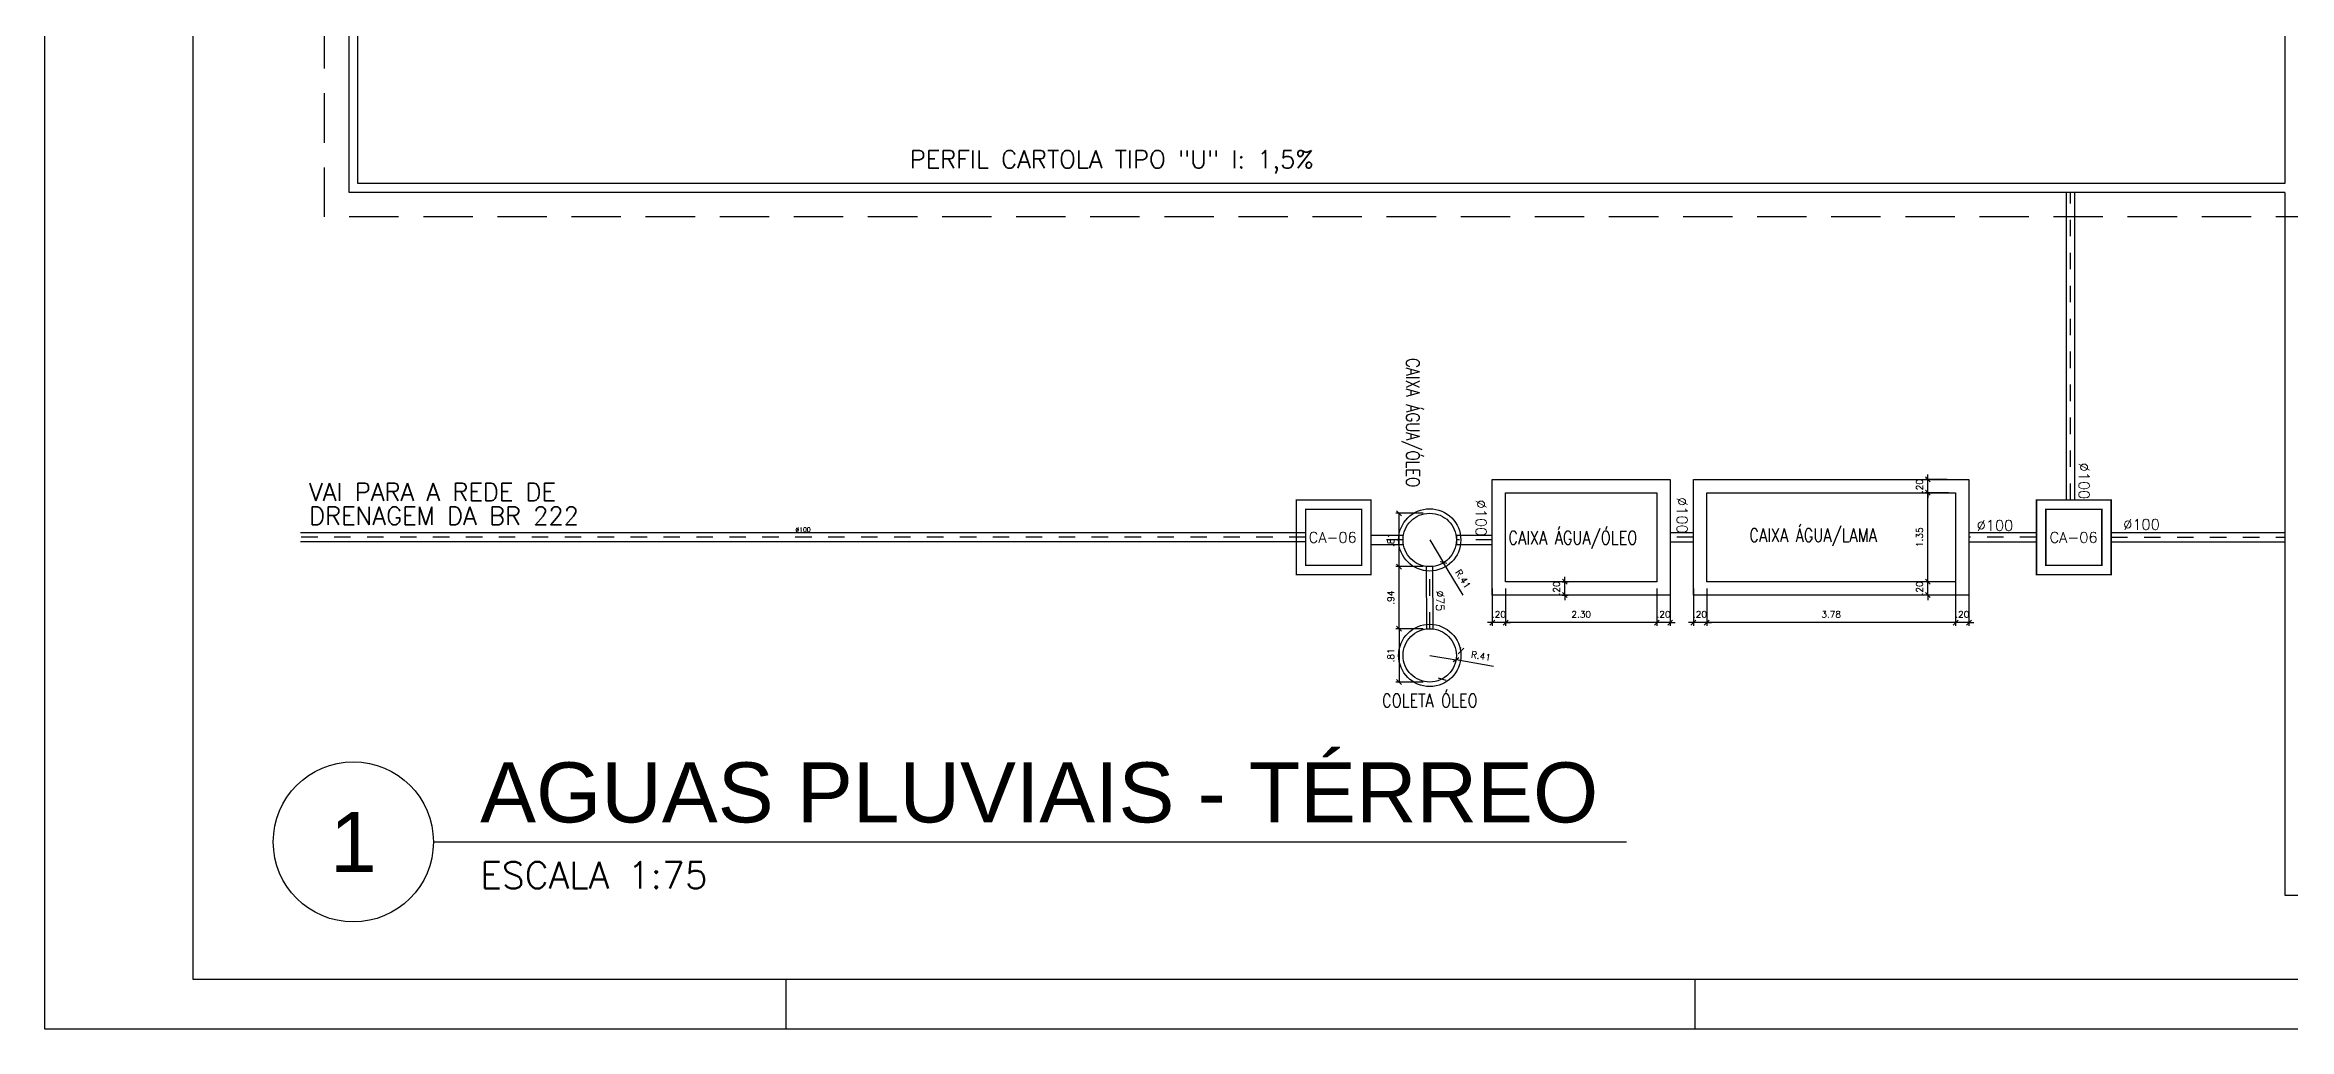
# Model space of a CAD drawing. Header units: millimetres. Extents: x 1111 to 1959, y -391 to -319.
# Drawn here: x 1516.99 to 1551.06, y -390.89 to -375.96 of the extents above; entities that cross this region are included whole.
import ezdxf
from ezdxf.enums import TextEntityAlignment as Align

# ---------------------------------------------------------------- set-up
doc = ezdxf.new("R2010")
doc.units = ezdxf.units.MM
doc.header["$PDMODE"] = 35
for name, pattern in [('DASHED', [0.75, 0.5, -0.25]), ('HIDDEN2', [4.7624999999999975, 3.174999999999999, -1.587499999999999]), ('LS', [0.5, 0.25, -0.25])]:
    doc.linetypes.add(name, pattern=pattern)
for name, color, linetype in [('08', 8, 'Continuous'), ('A-TXT-G', 3, 'Continuous'), ('AF', 5, 'Continuous'), ('ARQ-SÍMBOLOS', 2, 'Continuous'), ('ARQ-TEXTO2', 2, 'Continuous'), ('ARQ-TEXTO4', 4, 'Continuous'), ('CERCAD-1', 1, 'Continuous'), ('CERCAD-2', 7, 'Continuous'), ('CONEXAO_ESGOTO', 6, 'Continuous'), ('Esgoto', 5, 'Continuous'), ('LINHA_SIMETRIA', 8, 'LS'), ('PROJ', 7, 'HIDDEN2'), ('Texto-Tubos', 7, 'Continuous'), ('TigreCad', 2, 'Continuous'), ('TUBOS_ESGOTO', 6, 'Continuous')]:
    doc.layers.add(name, color=color, linetype=linetype)
doc.layers.add('TQ-Tubos detalhe', color=1, linetype='Continuous', lineweight=30)
doc.styles.add('ARIAL', font='arial.ttf', dxfattribs={"height": 2})
doc.styles.add('REG80', font='romans.shx', dxfattribs={"width": 0.8, "height": 0.2})
doc.styles.add('ROMANS', font='romans')
doc.styles.add('Romans_Anot', font='romans.shx')
doc.styles.add('TCTUBOS-TXT', font='txt.shx')
doc.dimstyles.new('Escala 1-50', dxfattribs={"dimscale": 0.5, "dimtxt": 0.2, "dimasz": 0.15, "dimexe": 0.1, "dimexo": 0.2, "dimgap": 0.15, "dimtad": 1, "dimzin": 4, "dimdsep": 46, "dimtxsty": 'Romans_Anot', "dimblk": 'OBLIQUE', "dimcen": 0.25, "dimclrd": 256, "dimclre": 256, "dimclrt": 2, "dimadec": 0, "dimazin": 0, "dimtfac": 1, "dimtix": 1, "dimtmove": 2, "dimatfit": 3, "dimfxl": 0, "dimlwd": -1, "dimlwe": -1, "dimarcsym": 0})

# ---------------------------------------------------------------- blocks, each defined once
blk = doc.blocks.new('*U255')
at = {"layer": 'ARQ-SÍMBOLOS'}
blk.add_line((0.6000000000000228, 0), (9.545770089420023, 0), dxfattribs=at)
blk.add_circle((0, 0), 0.6000000000000001, dxfattribs=at)
at = {"layer": 'ARQ-TEXTO2', "style": 'ROMANS'}
blk.add_attdef('ESCALA1', text='', height=0.2, dxfattribs=at).set_placement((0.950900781500195, -0.1493556705072478), align=Align.TOP_LEFT)
at = {"layer": 'ARQ-TEXTO4', "style": 'ARIAL'}
blk.add_attdef('TITULODODESENHO', (0.950900781500195, 0.1457810115979328), '', height=0.45, dxfattribs=at)
blk.add_attdef('0', text='', height=0.45, dxfattribs=at).set_placement((0, 0), align=Align.MIDDLE)
blk = doc.blocks.new('_Oblique')
at = {"color": 0, "linetype": 'ByBlock', "lineweight": -2}
blk.add_line((-0.5, -0.5), (0.5, 0.5), dxfattribs=at)
blk = doc.blocks.new('*D212')
at = {"layer": 'DEFPOINTS', "color": 0, "transparency": 16777216}
for p in [(1539.924714087567, -384.1036990108352), (1539.924714087567, -384.3061990108353), (1540.065703659677, -384.1036990108352)]:
    blk.add_point(p, dxfattribs=at)
at = {"layer": 'TQ-Tubos detalhe', "transparency": 16777216}
for p, q in [((1540.024714087568, -384.1036990108352), (1540.115703659677, -384.1036990108352)), ((1540.024714087568, -384.3061990108353), (1540.115703659677, -384.3061990108353)), ((1540.065703659677, -384.1036990108352), (1540.065703659677, -384.0286990108351)), ((1540.065703659677, -384.3061990108353), (1540.065703659677, -384.1036990108352)), ((1540.065703659677, -384.3061990108353), (1540.065703659677, -384.3811990108354))]:
    blk.add_line(p, q, dxfattribs=at)
at = {"layer": 'TQ-Tubos detalhe', "transparency": 16777216, "xscale": 0.075, "yscale": 0.075, "zscale": 0.075}
for p, rotation in [((1540.065703659677, -384.1036990108352), 270), ((1540.065703659677, -384.3061990108353), 90)]:
    blk.add_blockref('_Oblique', p, dxfattribs=dict(at, rotation=rotation))
at = {"layer": 'TQ-Tubos detalhe', "color": 2, "transparency": 16777216, "insert": (1539.940703659677, -384.204949010835), "char_height": 0.1, "attachment_point": 5, "rotation": 90, "style": 'Romans_Anot'}
blk.add_mtext('.20', dxfattribs=at)
blk = doc.blocks.new('*D213')
at = {"layer": 'DEFPOINTS', "color": 0, "transparency": 16777216}
for p in [(1538.014977535035, -385.2209109001718, 0.1119462871179229), (1538.41392881611, -385.2906452197657, 0.1119462871179229)]:
    blk.add_point(p, dxfattribs=at)
at = {"layer": 'TQ-Tubos detalhe', "transparency": 16777216}
for p in [(1538.014977535035, -385.2209109001718), (1538.981513825046, -385.3898557156015)]:
    blk.add_line(p, (1538.41392881611, -385.2906452197657), dxfattribs=at)
at = {"layer": 'TQ-Tubos detalhe', "transparency": 16777216, "xscale": 0.075, "yscale": 0.075, "zscale": 0.075, "rotation": 170.0852030076484}
blk.add_blockref('_Oblique', (1538.41392881611, -385.2906452197657), dxfattribs=at)
at = {"layer": 'TQ-Tubos detalhe', "color": 2, "transparency": 16777216, "insert": (1538.79312412559, -385.2300311191286), "char_height": 0.1, "attachment_point": 5, "rotation": 350.08520300764843, "style": 'Romans_Anot'}
blk.add_mtext('R.41', dxfattribs=at)
blk = doc.blocks.new('*D214')
at = {"layer": 'DEFPOINTS', "color": 0, "transparency": 16777216}
for p in [(1538.014257265413, -383.4685428630982), (1538.224418906727, -383.8147466824312)]:
    blk.add_point(p, dxfattribs=at)
at = {"layer": 'TQ-Tubos detalhe', "transparency": 16777216}
for p in [(1538.014257265413, -383.4685428630982), (1538.523414304716, -384.3072882713697)]:
    blk.add_line(p, (1538.224418906727, -383.8147466824312), dxfattribs=at)
at = {"layer": 'TQ-Tubos detalhe', "transparency": 16777216, "xscale": 0.075, "yscale": 0.075, "zscale": 0.075, "rotation": 121.2596764192117}
blk.add_blockref('_Oblique', (1538.224418906727, -383.8147466824312), dxfattribs=at)
at = {"layer": 'TQ-Tubos detalhe', "color": 2, "transparency": 16777216, "insert": (1538.519688458845, -384.0602645911863), "char_height": 0.1, "attachment_point": 5, "rotation": 301.25967641921176, "style": 'Romans_Anot'}
blk.add_mtext('R.41', dxfattribs=at)
blk = doc.blocks.new('*D215')
at = {"layer": 'DEFPOINTS', "color": 0, "transparency": 16777216}
for p in [(1537.548997504173, -383.063542863098), (1538.014257265412, -383.063542863098), (1538.013490081264, -383.8737484139654, 0.0437502455445492)]:
    blk.add_point(p, dxfattribs=at)
at = {"layer": 'TQ-Tubos detalhe', "transparency": 16777216}
for p, q in [((1537.914257265412, -383.063542863098), (1537.498997504173, -383.063542863098)), ((1537.548997504173, -383.8737484139654), (1537.548997504173, -383.063542863098)), ((1537.913490081264, -383.8737484139654), (1537.498997504173, -383.8737484139654))]:
    blk.add_line(p, q, dxfattribs=at)
at = {"layer": 'TQ-Tubos detalhe', "transparency": 16777216, "xscale": 0.075, "yscale": 0.075, "zscale": 0.075}
for p, rotation in [((1537.548997504173, -383.063542863098), 90), ((1537.548997504173, -383.8737484139654), 270)]:
    blk.add_blockref('_Oblique', p, dxfattribs=dict(at, rotation=rotation))
at = {"layer": 'TQ-Tubos detalhe', "color": 2, "transparency": 16777216, "insert": (1537.423997504173, -383.4686456385313), "char_height": 0.1, "attachment_point": 5, "rotation": 90, "style": 'Romans_Anot'}
blk.add_mtext('.81', dxfattribs=at)
blk = doc.blocks.new('*D216')
at = {"layer": 'DEFPOINTS', "color": 0, "transparency": 16777216}
for p in [(1538.014977535035, -384.8159109001717, 0.1119462871179229), (1537.548997504173, -385.6259109001718), (1538.014977535035, -385.6259109001718, 0.1119462871179229)]:
    blk.add_point(p, dxfattribs=at)
at = {"layer": 'TQ-Tubos detalhe', "transparency": 16777216}
for p, q in [((1537.914977535035, -384.8159109001717), (1537.498997504173, -384.8159109001717)), ((1537.548997504173, -384.8159109001717), (1537.548997504173, -385.6259109001718)), ((1537.914977535035, -385.6259109001718), (1537.498997504173, -385.6259109001718))]:
    blk.add_line(p, q, dxfattribs=at)
at = {"layer": 'TQ-Tubos detalhe', "transparency": 16777216, "xscale": 0.075, "yscale": 0.075, "zscale": 0.075}
for p, rotation in [((1537.548997504173, -384.8159109001717), 90), ((1537.548997504173, -385.6259109001718), 270)]:
    blk.add_blockref('_Oblique', p, dxfattribs=dict(at, rotation=rotation))
at = {"layer": 'TQ-Tubos detalhe', "color": 2, "transparency": 16777216, "insert": (1537.423997504173, -385.2209109001715), "char_height": 0.1, "attachment_point": 5, "rotation": 90, "style": 'Romans_Anot'}
blk.add_mtext('.81', dxfattribs=at)
blk = doc.blocks.new('*D217')
at = {"layer": 'DEFPOINTS', "color": 0, "transparency": 16777216}
for p in [(1537.548997504173, -383.8737465141933), (1538.01473037903, -383.8737465141933, 0.0437720037603974), (1538.014977535035, -384.8159109001717, 0.1119462871179229)]:
    blk.add_point(p, dxfattribs=at)
at = {"layer": 'TQ-Tubos detalhe', "transparency": 16777216}
for p, q in [((1537.91473037903, -383.8737465141933), (1537.498997504173, -383.8737465141933)), ((1537.548997504173, -384.8159109001717), (1537.548997504173, -383.8737465141933)), ((1537.914977535035, -384.8159109001717), (1537.498997504173, -384.8159109001717))]:
    blk.add_line(p, q, dxfattribs=at)
at = {"layer": 'TQ-Tubos detalhe', "transparency": 16777216, "xscale": 0.075, "yscale": 0.075, "zscale": 0.075}
for p, rotation in [((1537.548997504173, -383.8737465141933), 90), ((1537.548997504173, -384.8159109001717), 270)]:
    blk.add_blockref('_Oblique', p, dxfattribs=dict(at, rotation=rotation))
at = {"layer": 'TQ-Tubos detalhe', "color": 2, "transparency": 16777216, "insert": (1537.423997504173, -384.3448287071823), "char_height": 0.1, "attachment_point": 5, "rotation": 90, "style": 'Romans_Anot'}
blk.add_mtext('.94', dxfattribs=at)
blk = doc.blocks.new('*D218')
at = {"layer": 'DEFPOINTS', "color": 0, "transparency": 16777216}
for p in [(1545.538408283031, -384.1036990108352), (1545.538408283031, -384.3061990108353), (1545.576721783576, -384.1036990108352)]:
    blk.add_point(p, dxfattribs=at)
at = {"layer": 'TQ-Tubos detalhe', "transparency": 16777216}
for p, q in [((1545.576721783576, -384.1036990108352), (1545.576721783576, -384.0286990108351)), ((1545.576721783576, -384.3061990108353), (1545.576721783576, -384.1036990108352)), ((1545.576721783576, -384.3061990108353), (1545.576721783576, -384.3811990108354)), ((1545.638408283031, -384.1036990108352), (1545.626721783576, -384.1036990108352)), ((1545.638408283031, -384.3061990108353), (1545.626721783576, -384.3061990108353))]:
    blk.add_line(p, q, dxfattribs=at)
at = {"layer": 'TQ-Tubos detalhe', "transparency": 16777216, "xscale": 0.075, "yscale": 0.075, "zscale": 0.075}
for p, rotation in [((1545.576721783576, -384.1036990108352), 270), ((1545.576721783576, -384.3061990108353), 90)]:
    blk.add_blockref('_Oblique', p, dxfattribs=dict(at, rotation=rotation))
at = {"layer": 'TQ-Tubos detalhe', "color": 2, "transparency": 16777216, "insert": (1545.451721783576, -384.204949010835), "char_height": 0.1, "attachment_point": 5, "rotation": 90, "style": 'Romans_Anot'}
blk.add_mtext('.20', dxfattribs=at)
blk = doc.blocks.new('*D219')
at = {"layer": 'DEFPOINTS', "color": 0, "transparency": 16777216}
for p in [(1545.576721783576, -382.7536990123442), (1545.576721783576, -382.7536990123442), (1545.538408283031, -384.1036990108352)]:
    blk.add_point(p, dxfattribs=at)
at = {"layer": 'TQ-Tubos detalhe', "transparency": 16777216}
for p, q in [((1545.476721783576, -382.7536990123442), (1545.526721783576, -382.7536990123442)), ((1545.576721783576, -384.1036990108352), (1545.576721783576, -382.7536990123442)), ((1545.638408283031, -384.1036990108352), (1545.626721783576, -384.1036990108352))]:
    blk.add_line(p, q, dxfattribs=at)
at = {"layer": 'TQ-Tubos detalhe', "transparency": 16777216, "xscale": 0.075, "yscale": 0.075, "zscale": 0.075}
for p, rotation in [((1545.576721783576, -382.7536990123442), 90), ((1545.576721783576, -384.1036990108352), 270)]:
    blk.add_blockref('_Oblique', p, dxfattribs=dict(at, rotation=rotation))
at = {"layer": 'TQ-Tubos detalhe', "color": 2, "transparency": 16777216, "insert": (1545.451721783576, -383.4286990115893), "char_height": 0.1, "attachment_point": 5, "rotation": 90, "style": 'Romans_Anot'}
blk.add_mtext('1.35', dxfattribs=at)
blk = doc.blocks.new('*D220')
at = {"layer": 'DEFPOINTS', "color": 0, "transparency": 16777216}
for p in [(1545.576721783576, -382.551199012344), (1545.576721783576, -382.551199012344), (1545.576721783576, -382.7536990123442)]:
    blk.add_point(p, dxfattribs=at)
at = {"layer": 'TQ-Tubos detalhe', "transparency": 16777216}
for p, q in [((1545.476721783576, -382.551199012344), (1545.526721783576, -382.551199012344)), ((1545.576721783576, -382.551199012344), (1545.576721783576, -382.476199012344)), ((1545.576721783576, -382.7536990123442), (1545.576721783576, -382.551199012344)), ((1545.476721783576, -382.7536990123442), (1545.526721783576, -382.7536990123442)), ((1545.576721783576, -382.7536990123442), (1545.576721783576, -382.8286990123441))]:
    blk.add_line(p, q, dxfattribs=at)
at = {"layer": 'TQ-Tubos detalhe', "transparency": 16777216, "xscale": 0.075, "yscale": 0.075, "zscale": 0.075}
for p, rotation in [((1545.576721783576, -382.551199012344), 270), ((1545.576721783576, -382.7536990123442), 90)]:
    blk.add_blockref('_Oblique', p, dxfattribs=dict(at, rotation=rotation))
at = {"layer": 'TQ-Tubos detalhe', "color": 2, "transparency": 16777216, "insert": (1545.451721783576, -382.6524490123438), "char_height": 0.1, "attachment_point": 5, "rotation": 90, "style": 'Romans_Anot'}
blk.add_mtext('.20', dxfattribs=at)
blk = doc.blocks.new('*D221')
at = {"layer": 'DEFPOINTS', "color": 0, "transparency": 16777216}
for p in [(1545.99955017953, -383.8605136175561), (1546.202050179529, -383.8605136175561), (1545.99955017953, -384.7229601705123)]:
    blk.add_point(p, dxfattribs=at)
at = {"layer": 'TQ-Tubos detalhe', "transparency": 16777216}
for p, q in [((1545.99955017953, -383.9605136175562), (1545.99955017953, -384.7729601705123)), ((1546.202050179529, -383.9605136175562), (1546.202050179529, -384.7729601705123)), ((1545.99955017953, -384.7229601705123), (1545.924550179529, -384.7229601705123)), ((1546.202050179529, -384.7229601705123), (1545.99955017953, -384.7229601705123)), ((1546.202050179529, -384.7229601705123), (1546.277050179529, -384.7229601705123))]:
    blk.add_line(p, q, dxfattribs=at)
at = {"layer": 'TQ-Tubos detalhe', "transparency": 16777216, "xscale": 0.075, "yscale": 0.075, "zscale": 0.075}
blk.add_blockref('_Oblique', (1545.99955017953, -384.7229601705123), dxfattribs=at)
at = {"layer": 'TQ-Tubos detalhe', "transparency": 16777216, "xscale": 0.075, "yscale": 0.075, "zscale": 0.075, "rotation": 180}
blk.add_blockref('_Oblique', (1546.202050179529, -384.7229601705123), dxfattribs=at)
at = {"layer": 'TQ-Tubos detalhe', "color": 2, "transparency": 16777216, "insert": (1546.100800179529, -384.5979601705122), "char_height": 0.1, "attachment_point": 5, "style": 'Romans_Anot'}
blk.add_mtext('.20', dxfattribs=at)
blk = doc.blocks.new('*D222')
at = {"layer": 'DEFPOINTS', "color": 0, "transparency": 16777216}
for p in [(1545.99955017953, -383.8605136175561), (1542.219550180033, -384.1036990108352), (1542.219550180033, -384.7229601705123)]:
    blk.add_point(p, dxfattribs=at)
at = {"layer": 'TQ-Tubos detalhe', "transparency": 16777216}
for p, q in [((1545.99955017953, -383.9605136175562), (1545.99955017953, -384.7729601705123)), ((1542.219550180033, -384.2036990108352), (1542.219550180033, -384.7729601705123)), ((1545.99955017953, -384.7229601705123), (1542.219550180033, -384.7229601705123))]:
    blk.add_line(p, q, dxfattribs=at)
at = {"layer": 'TQ-Tubos detalhe', "transparency": 16777216, "xscale": 0.075, "yscale": 0.075, "zscale": 0.075, "rotation": 180}
blk.add_blockref('_Oblique', (1542.219550180033, -384.7229601705123), dxfattribs=at)
at = {"layer": 'TQ-Tubos detalhe', "transparency": 16777216, "xscale": 0.075, "yscale": 0.075, "zscale": 0.075}
blk.add_blockref('_Oblique', (1545.99955017953, -384.7229601705123), dxfattribs=at)
at = {"layer": 'TQ-Tubos detalhe', "color": 2, "transparency": 16777216, "insert": (1544.109550179781, -384.5979601705122), "char_height": 0.1, "attachment_point": 5, "style": 'Romans_Anot'}
blk.add_mtext('3.78', dxfattribs=at)
blk = doc.blocks.new('*D223')
at = {"layer": 'DEFPOINTS', "color": 0, "transparency": 16777216}
for p in [(1542.017050180032, -384.1036990108352), (1542.219550180033, -384.1036990108352), (1542.017050180032, -384.7229601705123)]:
    blk.add_point(p, dxfattribs=at)
at = {"layer": 'TQ-Tubos detalhe', "transparency": 16777216}
for p, q in [((1542.017050180032, -384.2036990108352), (1542.017050180032, -384.7729601705123)), ((1542.219550180033, -384.2036990108352), (1542.219550180033, -384.7729601705123)), ((1542.017050180032, -384.7229601705123), (1541.942050180032, -384.7229601705123)), ((1542.219550180033, -384.7229601705123), (1542.017050180032, -384.7229601705123)), ((1542.219550180033, -384.7229601705123), (1542.294550180033, -384.7229601705123))]:
    blk.add_line(p, q, dxfattribs=at)
at = {"layer": 'TQ-Tubos detalhe', "transparency": 16777216, "xscale": 0.075, "yscale": 0.075, "zscale": 0.075}
blk.add_blockref('_Oblique', (1542.017050180032, -384.7229601705123), dxfattribs=at)
at = {"layer": 'TQ-Tubos detalhe', "transparency": 16777216, "xscale": 0.075, "yscale": 0.075, "zscale": 0.075, "rotation": 180}
blk.add_blockref('_Oblique', (1542.219550180033, -384.7229601705123), dxfattribs=at)
at = {"layer": 'TQ-Tubos detalhe', "color": 2, "transparency": 16777216, "insert": (1542.118300180033, -384.5979601705122), "char_height": 0.1, "attachment_point": 5, "style": 'Romans_Anot'}
blk.add_mtext('.20', dxfattribs=at)
blk = doc.blocks.new('*D224')
at = {"layer": 'DEFPOINTS', "color": 0, "transparency": 16777216}
for p in [(1541.462363054769, -384.1036990108352), (1541.664863054769, -384.1802055942262), (1541.462363054769, -384.7229601705123)]:
    blk.add_point(p, dxfattribs=at)
at = {"layer": 'TQ-Tubos detalhe', "transparency": 16777216}
for p, q in [((1541.462363054769, -384.2036990108352), (1541.462363054769, -384.7729601705123)), ((1541.664863054769, -384.2802055942262), (1541.664863054769, -384.7729601705123)), ((1541.462363054769, -384.7229601705123), (1541.387363054769, -384.7229601705123)), ((1541.664863054769, -384.7229601705123), (1541.462363054769, -384.7229601705123)), ((1541.664863054769, -384.7229601705123), (1541.739863054769, -384.7229601705123))]:
    blk.add_line(p, q, dxfattribs=at)
at = {"layer": 'TQ-Tubos detalhe', "transparency": 16777216, "xscale": 0.075, "yscale": 0.075, "zscale": 0.075}
blk.add_blockref('_Oblique', (1541.462363054769, -384.7229601705123), dxfattribs=at)
at = {"layer": 'TQ-Tubos detalhe', "transparency": 16777216, "xscale": 0.075, "yscale": 0.075, "zscale": 0.075, "rotation": 180}
blk.add_blockref('_Oblique', (1541.664863054769, -384.7229601705123), dxfattribs=at)
at = {"layer": 'TQ-Tubos detalhe', "color": 2, "transparency": 16777216, "insert": (1541.563613054769, -384.5979601705122), "char_height": 0.1, "attachment_point": 5, "style": 'Romans_Anot'}
blk.add_mtext('.20', dxfattribs=at)
blk = doc.blocks.new('*D225')
at = {"layer": 'DEFPOINTS', "color": 0, "transparency": 16777216}
for p in [(1539.167363054769, -384.1036990108352), (1541.462363054769, -384.1036990108352), (1539.167363054769, -384.7229601705123)]:
    blk.add_point(p, dxfattribs=at)
at = {"layer": 'TQ-Tubos detalhe', "transparency": 16777216}
for p, q in [((1539.167363054769, -384.2036990108352), (1539.167363054769, -384.7729601705123)), ((1541.462363054769, -384.2036990108352), (1541.462363054769, -384.7729601705123)), ((1541.462363054769, -384.7229601705123), (1539.167363054769, -384.7229601705123))]:
    blk.add_line(p, q, dxfattribs=at)
at = {"layer": 'TQ-Tubos detalhe', "transparency": 16777216, "xscale": 0.075, "yscale": 0.075, "zscale": 0.075, "rotation": 180}
blk.add_blockref('_Oblique', (1539.167363054769, -384.7229601705123), dxfattribs=at)
at = {"layer": 'TQ-Tubos detalhe', "transparency": 16777216, "xscale": 0.075, "yscale": 0.075, "zscale": 0.075}
blk.add_blockref('_Oblique', (1541.462363054769, -384.7229601705123), dxfattribs=at)
at = {"layer": 'TQ-Tubos detalhe', "color": 2, "transparency": 16777216, "insert": (1540.314863054769, -384.5979601705122), "char_height": 0.1, "attachment_point": 5, "style": 'Romans_Anot'}
blk.add_mtext('2.30', dxfattribs=at)
blk = doc.blocks.new('*D226')
at = {"layer": 'DEFPOINTS', "color": 0, "transparency": 16777216}
for p in [(1538.964863054769, -384.1036990108352), (1539.167363054769, -384.1036990108352), (1538.964863054769, -384.7229601705123)]:
    blk.add_point(p, dxfattribs=at)
at = {"layer": 'TQ-Tubos detalhe', "transparency": 16777216}
for p, q in [((1538.964863054769, -384.2036990108352), (1538.964863054769, -384.7729601705123)), ((1539.167363054769, -384.2036990108352), (1539.167363054769, -384.7729601705123)), ((1538.964863054769, -384.7229601705123), (1538.889863054769, -384.7229601705123)), ((1539.167363054769, -384.7229601705123), (1538.964863054769, -384.7229601705123)), ((1539.167363054769, -384.7229601705123), (1539.242363054769, -384.7229601705123))]:
    blk.add_line(p, q, dxfattribs=at)
at = {"layer": 'TQ-Tubos detalhe', "transparency": 16777216, "xscale": 0.075, "yscale": 0.075, "zscale": 0.075}
blk.add_blockref('_Oblique', (1538.964863054769, -384.7229601705123), dxfattribs=at)
at = {"layer": 'TQ-Tubos detalhe', "transparency": 16777216, "xscale": 0.075, "yscale": 0.075, "zscale": 0.075, "rotation": 180}
blk.add_blockref('_Oblique', (1539.167363054769, -384.7229601705123), dxfattribs=at)
at = {"layer": 'TQ-Tubos detalhe', "color": 2, "transparency": 16777216, "insert": (1539.066113054769, -384.5979601705122), "char_height": 0.1, "attachment_point": 5, "style": 'Romans_Anot'}
blk.add_mtext('.20', dxfattribs=at)

msp = doc.modelspace()

# ---------------------------------------------------------------- linework, layer by layer
at = {"layer": '08', "linetype": 'DASHED', "ltscale": 1.5}
msp.add_lwpolyline([(1554.985619406735, -376.1705215984871), (1554.985619406735, -378.566771598487), (1521.235619406735, -378.566771598487), (1521.235619406738, -351.566771598487), (1554.985619406738, -351.566771598487), (1554.985619406738, -353.9630215984867)], dxfattribs=at)
at = {"layer": 'AF'}
for p, q in [((1521.606869406735, -378.1955215984868), (1521.606869406738, -351.9380215984867)), ((1521.741869406735, -378.0605215984867), (1521.741869406738, -352.0730215984868)), ((1550.994632395595, -352.0730215984868), (1550.994632395595, -378.0605215984867)), ((1550.994632395595, -378.1955215984868), (1521.606869406735, -378.1955215984868)), ((1550.994632395595, -378.0605215984867), (1521.741869406735, -378.0605215984867)), ((1550.994632395595, -378.1955215984868), (1550.994632395595, -388.8605215984868)), ((1550.994632395595, -388.8605215984868), (1567.194632395595, -388.8605215984868))]:
    msp.add_line(p, q, dxfattribs=at)
at = {"layer": 'CERCAD-1'}
msp.add_lwpolyline([(1582.239677956741, -390.1412439622479), (1519.239646259866, -390.1412439622479), (1519.239646259866, -347.2412223781853), (1582.239677956741, -347.2412223781853)], close=True, dxfattribs=at)
at = {"layer": 'CERCAD-2'}
for p, q in [((1516.989645127835, -390.8912443395907), (1516.989645127835, -368.6912331702175)), ((1528.240562393622, -390.1412439622479), (1528.240554190329, -390.8912443395907)), ((1542.040574258722, -390.1412439622479), (1542.040566055429, -390.8912443395907)), ((1582.989678334085, -390.8912443395907), (1516.989645127835, -390.8912443395907))]:
    msp.add_line(p, q, dxfattribs=at)
at = {"layer": 'CONEXAO_ESGOTO'}
for p, q in [((1538.444277535036, -385.1969029161423), (1538.530677535035, -385.1105029161424)), ((1538.487477535036, -385.1129109001718), (1538.487477535036, -385.0997029161425)), ((1538.143062228857, -385.5620264102388), (1538.259524026145, -385.598993554741))]:
    msp.add_line(p, q, dxfattribs=at)
for points in [[(1521.918809372203, -376.6155020795172, 0, 0, 0), (1521.918809372203, -377.0205020795163, 0.2187000000000001, 0, 0), (1521.918809372203, -377.5065020795171, 0, 0, 0)], [(1550.818616346156, -376.6155020795172, 0, 0, 0), (1550.818616346156, -377.0205020795163, 0.2187000000000001, 0, 0), (1550.818616346156, -377.5065020795171, 0, 0, 0)], [(1523.15078069345, -377.7753154517843, 0, 0, 0), (1523.55578069345, -377.7753154517843, 0.2187000000000001, 0, 0), (1524.04178069345, -377.7753154517843, 0, 0, 0)], [(1527.871475276637, -377.7753154517843, 0, 0, 0), (1528.276475276636, -377.7753154517843, 0.2187000000000001, 0, 0), (1528.762475276637, -377.7753154517843, 0, 0, 0)], [(1537.579061952426, -377.7753154517843, 0, 0, 0), (1537.984061952425, -377.7753154517843, 0.2187000000000001, 0, 0), (1538.470061952425, -377.7753154517843, 0, 0, 0)], [(1541.267783937441, -377.7753154517843, 0, 0, 0), (1541.67278393744, -377.7753154517843, 0.2187000000000001, 0, 0), (1542.158783937441, -377.7753154517843, 0, 0, 0)], [(1550.007583415736, -377.8963904515715, 0, 0, 0), (1549.602583415738, -377.8963904515715, 0.2187000000000001, 0, 0), (1549.116583415737, -377.8963904515715, 0, 0, 0)], [(1547.973675744391, -379.0460940756743, 0, 0, 0), (1547.973675744391, -379.4510940756734, 0.2187000000000001, 0, 0), (1547.973675744391, -379.9370940756741, 0, 0, 0)], [(1550.830973411583, -379.2701198038939, 0, 0, 0), (1550.830973411583, -379.6751198038928, 0.2187000000000001, 0, 0), (1550.830973411583, -380.1611198038937, 0, 0, 0)], [(1547.974813722158, -380.8043139778438, 0, 0, 0), (1547.974813722158, -381.2093139778428, 0.2187000000000001, 0, 0), (1547.974813722158, -381.6953139778436, 0, 0, 0)], [(1529.789816470077, -383.2138355386571, 0, 0, 0), (1529.384816470078, -383.2138355386571, 0.2187000000000001, 0, 0), (1528.898816470078, -383.2138355386571, 0, 0, 0)], [(1550.137503882031, -383.2136612601219, 0, 0, 0), (1549.732503882032, -383.2136612601219, 0.2187000000000001, 0, 0), (1549.246503882031, -383.2136612601219, 0, 0, 0)], [(1550.830973411583, -386.4448201592785, 0, 0, 0), (1550.830973411583, -386.0398201592795, 0.2187000000000001, 0, 0), (1550.830973411583, -385.5538201592787, 0, 0, 0)]]:
    msp.add_lwpolyline(points, format="xyseb", dxfattribs=at)
at = {"layer": 'CONEXAO_ESGOTO', "const_width": 0.02261766969, "elevation": 0.0128263158907774, "flags": 128}
for points in [[(1535.99013633174, -383.9957464470464), (1537.124136331741, -383.9957464470464), (1537.124136331741, -382.8617464470463), (1535.99013633174, -382.8617464470463), (1535.99013633174, -383.9957464470464)], [(1547.226154676137, -383.9957464470464), (1548.360154676137, -383.9957464470464), (1548.360154676137, -382.8617464470463), (1547.226154676137, -382.8617464470463), (1547.226154676137, -383.9957464470464)], [(1536.13188633174, -383.8539964470465), (1536.982386331741, -383.8539964470465), (1536.982386331741, -383.0034964470466), (1536.13188633174, -383.0034964470466), (1536.13188633174, -383.8539964470465)], [(1547.367904676138, -383.8539964470465), (1548.218404676138, -383.8539964470465), (1548.218404676138, -383.0034964470466), (1547.367904676138, -383.0034964470466), (1547.367904676138, -383.8539964470465)]]:
    msp.add_lwpolyline(points, close=True, dxfattribs=at)
at = {"layer": 'Esgoto'}
for p, q in [((1538.964863054769, -384.3061990108353), (1538.964863054769, -382.551199012344)), ((1538.964863054769, -382.551199012344), (1541.664863054769, -382.551199012344)), ((1541.664863054769, -382.551199012344), (1541.664863054769, -384.3061990108353)), ((1542.017050180032, -384.3061990108353), (1542.017050180032, -382.551199012344)), ((1542.017050180032, -382.551199012344), (1546.202050179529, -382.551199012344)), ((1545.868056288885, -382.551199012344), (1545.538408283031, -382.551199012344)), ((1546.202050179529, -382.551199012344), (1546.202050179529, -384.3061990108353)), ((1539.167363054769, -384.1036990108352), (1539.167363054769, -382.7536990123442)), ((1539.167363054769, -382.7536990123442), (1541.462363054769, -382.7536990123442)), ((1541.462363054769, -382.7536990123442), (1541.462363054769, -384.1036990108352)), ((1542.219550180033, -384.1036990108352), (1542.219550180033, -382.7536990123442)), ((1542.219550180033, -382.7536990123442), (1545.99955017953, -382.7536990123442)), ((1545.891550179529, -382.7536990123442), (1545.538408283031, -382.7536990123442)), ((1545.891550179529, -382.7536990123442), (1545.538408283031, -382.7536990123442)), ((1545.99955017953, -382.7536990123442), (1545.99955017953, -384.1036990108352)), ((1541.664863054769, -384.3061990108353), (1538.964863054769, -384.3061990108353)), ((1541.462363054769, -384.1036990108352), (1539.167363054769, -384.1036990108352)), ((1546.202050179529, -384.3061990108353), (1542.017050180032, -384.3061990108353)), ((1545.99955017953, -384.1036990108352), (1542.219550180033, -384.1036990108352)), ((1545.891550179529, -384.1036990108352), (1545.538408283031, -384.1036990108352)), ((1545.868056288885, -384.1036990108352), (1545.538408283031, -384.1036990108352)), ((1545.891550179529, -384.3061990108353), (1545.538408283031, -384.3061990108353))]:
    msp.add_line(p, q, dxfattribs=at)
at = {"layer": 'LINHA_SIMETRIA'}
for p, q in [((1547.742318957249, -382.8617464470463, 0.0083079247962669), (1547.742318957249, -378.1955215984868, -0.0787010940082574)), ((1536.13188633174, -383.4287464470466, 0.0128263158907774), (1520.875959381862, -383.4287464470466, 0.0128263158907774)), ((1537.609257265412, -383.4685428630979), (1537.13183156994, -383.4685428623121)), ((1538.964863054769, -383.4685428623121), (1538.419327320368, -383.4685240933446, -0.0039950271841049)), ((1542.017050180032, -383.4286990128469), (1541.664863054769, -383.4286990128469, 0.0003171303438314)), ((1547.226154676137, -383.4287092641588, 0.0037409077022984), (1546.202050396975, -383.4286990128469, -0.0003171265307162)), ((1548.360154676137, -383.4287464470464, 0.0128263158907774), (1550.994632395595, -383.4287464470464, -0.032964180260859))]:
    msp.add_line(p, q, dxfattribs=at)
at = {"layer": 'LINHA_SIMETRIA', "extrusion": (-0.017532650376127, -0.0046975051561292, 0.9998352562377948)}
msp.add_line((1538.014977535035, -384.8159109001715, 0.1119462871179229), (1538.014327320368, -383.8735240933448, -0.0039950271841057), dxfattribs=at)
at = {"layer": 'PROJ'}
for centre, radius in [((1538.014257265412, -383.4685428630979), 0.4725000000000001), ((1538.014257265412, -383.4685428630979), 0.405), ((1538.014977535035, -385.2209109001716, 0.1119462871179229), 0.4725000000000001), ((1538.014977535035, -385.2209109001716, 0.1119462871179229), 0.405)]:
    msp.add_circle(centre, radius, dxfattribs=at)
at = {"layer": 'TigreCad'}
for p, q in [((1536.13188633174, -383.3601664470467, 0.0128263158907774), (1520.868372863383, -383.3601664470467, 0.0128263158907774)), ((1536.13188633174, -383.4973264470466, 0.0128263158907774), (1520.868372863383, -383.4973264470466, 0.0128263158907774))]:
    msp.add_line(p, q, dxfattribs=at)
at = {"layer": 'TUBOS_ESGOTO', "linetype": 'Continuous'}
for p, q in [((1547.674818957249, -378.1955215984868), (1547.67481895725, -382.8617464470463)), ((1547.80981895725, -382.8617464470463), (1547.80981895725, -378.1955215984868)), ((1550.994632395595, -383.3612553616367), (1548.360154676137, -383.3612429783908)), ((1548.360154676137, -383.4962429783922), (1550.994632395595, -383.4962553616388))]:
    msp.add_line(p, q, dxfattribs=at)
at = {"layer": 'TUBOS_ESGOTO', "linetype": 'Continuous', "extrusion": (-0.017532650376127, -0.0046975051561292, 0.9998352562377948)}
for p, q in [((1537.609082704727, -383.4011017019559, 0.0126820572246898), (1537.131761514984, -383.4010623770449, 0.004312157528027)), ((1537.131761514984, -383.536060887086, 0.0036778968405459), (1537.609082704727, -383.5361002119977, 0.0120477965372089)), ((1537.609082704727, -383.5361002119977, 0.0120477965372089), (1537.609082704727, -383.4011017019559, 0.0126820572246898)), ((1538.964775286245, -383.4010906423699, 0.0103282591653922), (1538.419249457706, -383.401045699988, 0.0007623807407488)), ((1538.419249457706, -383.401045699988, 0.0007623807407488), (1538.419249457706, -383.5360442100295, 0.0001281200532681)), ((1538.419249457706, -383.5360442100295, 0.0001281200532681), (1538.964775286244, -383.5360891524111, 0.0096939984779111)), ((1538.964775286244, -383.5360891524111, 0.0096939984779111), (1538.964775286245, -383.4010906423699, 0.0103282591653922)), ((1542.016949035248, -383.3612539612308, 0.0118539935948834), (1541.664774600115, -383.3612234573916, 0.0056785682814351)), ((1541.664774600115, -383.3612234573916, 0.0056785682814351), (1541.664774600115, -383.4962219674331, 0.0050443075939535)), ((1541.664774600115, -383.4962219674331, 0.0050443075939535), (1542.016949035248, -383.4962524712718, 0.011219732907402)), ((1542.016949035248, -383.4962524712718, 0.011219732907402), (1542.016949035248, -383.3612539612308, 0.0118539935948834)), ((1546.201844136105, -383.3612549615561, 0.011750047804965), (1546.201844570995, -383.4962534716328, 0.01111579474335)), ((1547.226154676137, -383.3613305326334, 0.029711530426617), (1546.201844136105, -383.3612549615561, 0.011750047804965)), ((1546.201844570995, -383.4962534716328, 0.01111579474335), (1547.226154676137, -383.496329042678, 0.0290772697391234)), ((1538.064107233842, -383.8736708833371, 0.04463820887068499), (1537.962872928685, -383.8738259445936, 0.0428622822184133)), ((1537.962872928685, -383.8738259445936, 0.0428622822184133), (1537.965635016752, -384.8169085448112, 0.0384798515875149)), ((1538.066869321909, -384.8167534835546, 0.0402557782397844), (1538.064107233842, -383.8736708833371, 0.04463820887068499)), ((1537.965635016752, -384.8169085448112, 0.0384798515875149), (1538.066869321909, -384.8167534835546, 0.0402557782397844))]:
    msp.add_line(p, q, dxfattribs=at)

# ---------------------------------------------------------------- block references
at = {"layer": '08', "xscale": 2.024999999999999, "yscale": 2.024999999999999, "zscale": 2.024999999999999}
msp.add_blockref('*U255', (1521.672220595281, -388.0506243712148), dxfattribs=at).add_auto_attribs({'ESCALA1': 'ESCALA 1:75', '0': '1', 'TITULODODESENHO': 'AGUAS PLUVIAIS - TÉRREO'})

# ---------------------------------------------------------------- texts
at = {"layer": '08', "color": 2, "char_height": 0.2700000000000001, "attachment_point": 1, "line_spacing_factor": 0.8009999999999999, "style": 'ROMANS'}
for s, insert, width in [('PERFIL CARTOLA TIPO "U" I: 1,5%', (1530.119873363757, -377.5583655124597), 7.16221624921587), ('VAI PARA A REDE DE DRENAGEM DA BR 222', (1521.000833476006, -382.6069976765374), 4.995267226628557)]:
    msp.add_mtext(s, dxfattribs=dict(at, insert=insert, width=width))
at = {"layer": 'A-TXT-G', "style": 'REG80', "width": 0.8}
msp.add_text('CAIXA ÁGUA/ÓLEO', height=0.2025, rotation=270, dxfattribs=at).set_placement((1537.658586479322, -380.7108411760652, -31.37021217659212))
for s, p in [('CAIXA ÁGUA/ÓLEO', (1539.208968414708, -383.5363585416306, -31.39153501551394)), ('CAIXA ÁGUA/LAMA', (1542.867412571048, -383.4982583074318, -31.3915350155139))]:
    msp.add_text(s, height=0.2025, dxfattribs=at).set_placement(p)
at = {"layer": 'A-TXT-G', "extrusion": (-0.0350595239720792, 2.8883452313e-06, 0.9993852259116645), "style": 'REG80', "width": 0.8}
msp.add_text('COLETA ÓLEO', height=0.2025, rotation=89.9952797425431, dxfattribs=at).set_placement((385.8814627277155, 1535.276693624188, -85.29530650061956))
at = {"layer": 'CONEXAO_ESGOTO', "style": 'ROMANS'}
for rotation, p in [(270, (1547.868264106298, -382.519151193267)), (359.9997306840235, (1548.765504017506, -383.3154899172035))]:
    msp.add_text(' %%C100', height=0.162, rotation=rotation, dxfattribs=at).set_placement(p, align=Align.CENTER)
at = {"layer": 'CONEXAO_ESGOTO', "extrusion": (-0.0046975051561292, 0.017532650376127, 0.9998352562377948), "style": 'ROMANS'}
for p in [(-1387.148589808966, 768.1230423092908, -13.93882791774636), (-1390.107199648645, 768.8741362538987, -13.96247608139453)]:
    msp.add_text(' %%C100', height=0.162, rotation=74.99872045309611, dxfattribs=at).set_placement(p, align=Align.CENTER)
at = {"layer": 'CONEXAO_ESGOTO', "extrusion": (-0.017532650376127, -0.0046975051561292, 0.9998352562377948), "style": 'ROMANS'}
for s, rotation, p in [(' %%C100', 74.9989050542422, (770.5164586446047, 1394.424977309791, -24.81060742514205)), ('CA-06', 75.00055683187705, (768.1031822167938, 1384.711563604142, -25.12527288561523)), ('CA-06', 75.00055683187703, (771.014295486011, 1395.57501580143, -25.32248837015585))]:
    msp.add_text(s, height=0.162, rotation=rotation, dxfattribs=at).set_placement(p, align=Align.CENTER)
at = {"layer": 'CONEXAO_ESGOTO', "extrusion": (-0.0350595239720792, 2.8883452313e-06, 0.9993852259116645), "style": 'ROMANS'}
msp.add_text(' %%C75', height=0.1215, rotation=0.3967098157000699, dxfattribs=at).set_placement((384.2244256141145, 1537.197071715631, -53.93768678664279), align=Align.CENTER)
at = {"layer": 'Texto-Tubos', "style": 'TCTUBOS-TXT'}
msp.add_text('%%C100', height=0.0675, dxfattribs=at).set_placement((1528.500129597562, -383.3470932641941, 0.0128263158907774), align=Align.CENTER)

# ---------------------------------------------------------------- dimensions: what is measured, and where the dimension line sits
at = {"layer": 'TQ-Tubos detalhe'}
for base, p1, p2, picture, middle in [((1545.576721783576, -382.551199012344), (1545.576721783576, -382.7536990123442), (1545.576721783576, -382.551199012344), '*D220', (1545.451721783576, -382.6524490123438)), ((1545.576721783576, -382.7536990123442), (1545.538408283031, -384.1036990108352), (1545.576721783576, -382.7536990123442), '*D219', (1545.451721783576, -383.4286990115893)), ((1537.548997504173, -383.063542863098), (1538.013490081264, -383.8737484139654, 0.0437502455445492), (1538.014257265412, -383.063542863098), '*D215', (1537.423997504173, -383.4686456385313)), ((1537.548997504173, -383.8737465141933), (1538.014977535035, -384.8159109001717, 0.1119462871179229), (1538.01473037903, -383.8737465141933, 0.0437720037603974), '*D217', (1537.423997504173, -384.3448287071823)), ((1540.065703659677, -384.1036990108352), (1539.924714087567, -384.3061990108353), (1539.924714087567, -384.1036990108352), '*D212', (1539.940703659677, -384.204949010835)), ((1545.576721783576, -384.1036990108352), (1545.538408283031, -384.3061990108353), (1545.538408283031, -384.1036990108352), '*D218', (1545.451721783576, -384.204949010835)), ((1537.548997504173, -385.6259109001718), (1538.014977535035, -384.8159109001717, 0.1119462871179229), (1538.014977535035, -385.6259109001718, 0.1119462871179229), '*D216', (1537.423997504173, -385.2209109001715))]:
    dim = msp.add_linear_dim(base=base, p1=p1, p2=p2, angle=90, dimstyle='Escala 1-50', dxfattribs=at)
    dim.commit()
    dim.dimension.update_dxf_attribs({"geometry": picture, "text_midpoint": middle})
for center, mpoint, picture, middle in [((1538.014257265413, -383.4685428630982), (1538.224418906727, -383.8147466824312), '*D214', (1538.519688458845, -384.0602645911863)), ((1538.014977535035, -385.2209109001718, 0.1119462871179229), (1538.41392881611, -385.2906452197657, 0.1119462871179229), '*D213', (1538.79312412559, -385.2300311191286))]:
    dim = msp.add_radius_dim(center=center, mpoint=mpoint, dimstyle='Escala 1-50', dxfattribs=at)
    dim.commit()
    dim.dimension.update_dxf_attribs({"geometry": picture, "text_midpoint": middle})
for base, p1, p2, picture, middle in [((1542.219550180033, -384.7229601705123), (1545.99955017953, -383.8605136175561), (1542.219550180033, -384.1036990108352), '*D222', (1544.109550179781, -384.5979601705122)), ((1545.99955017953, -384.7229601705123), (1546.202050179529, -383.8605136175561), (1545.99955017953, -383.8605136175561), '*D221', (1546.100800179529, -384.5979601705122)), ((1538.964863054769, -384.7229601705123), (1539.167363054769, -384.1036990108352), (1538.964863054769, -384.1036990108352), '*D226', (1539.066113054769, -384.5979601705122)), ((1539.167363054769, -384.7229601705123), (1541.462363054769, -384.1036990108352), (1539.167363054769, -384.1036990108352), '*D225', (1540.314863054769, -384.5979601705122)), ((1541.462363054769, -384.7229601705123), (1541.664863054769, -384.1802055942262), (1541.462363054769, -384.1036990108352), '*D224', (1541.563613054769, -384.5979601705122)), ((1542.017050180032, -384.7229601705123), (1542.219550180033, -384.1036990108352), (1542.017050180032, -384.1036990108352), '*D223', (1542.118300180033, -384.5979601705122))]:
    dim = msp.add_linear_dim(base=base, p1=p1, p2=p2, dimstyle='Escala 1-50', dxfattribs=at)
    dim.commit()
    dim.dimension.update_dxf_attribs({"geometry": picture, "text_midpoint": middle})

doc.saveas('drawing.dxf')
